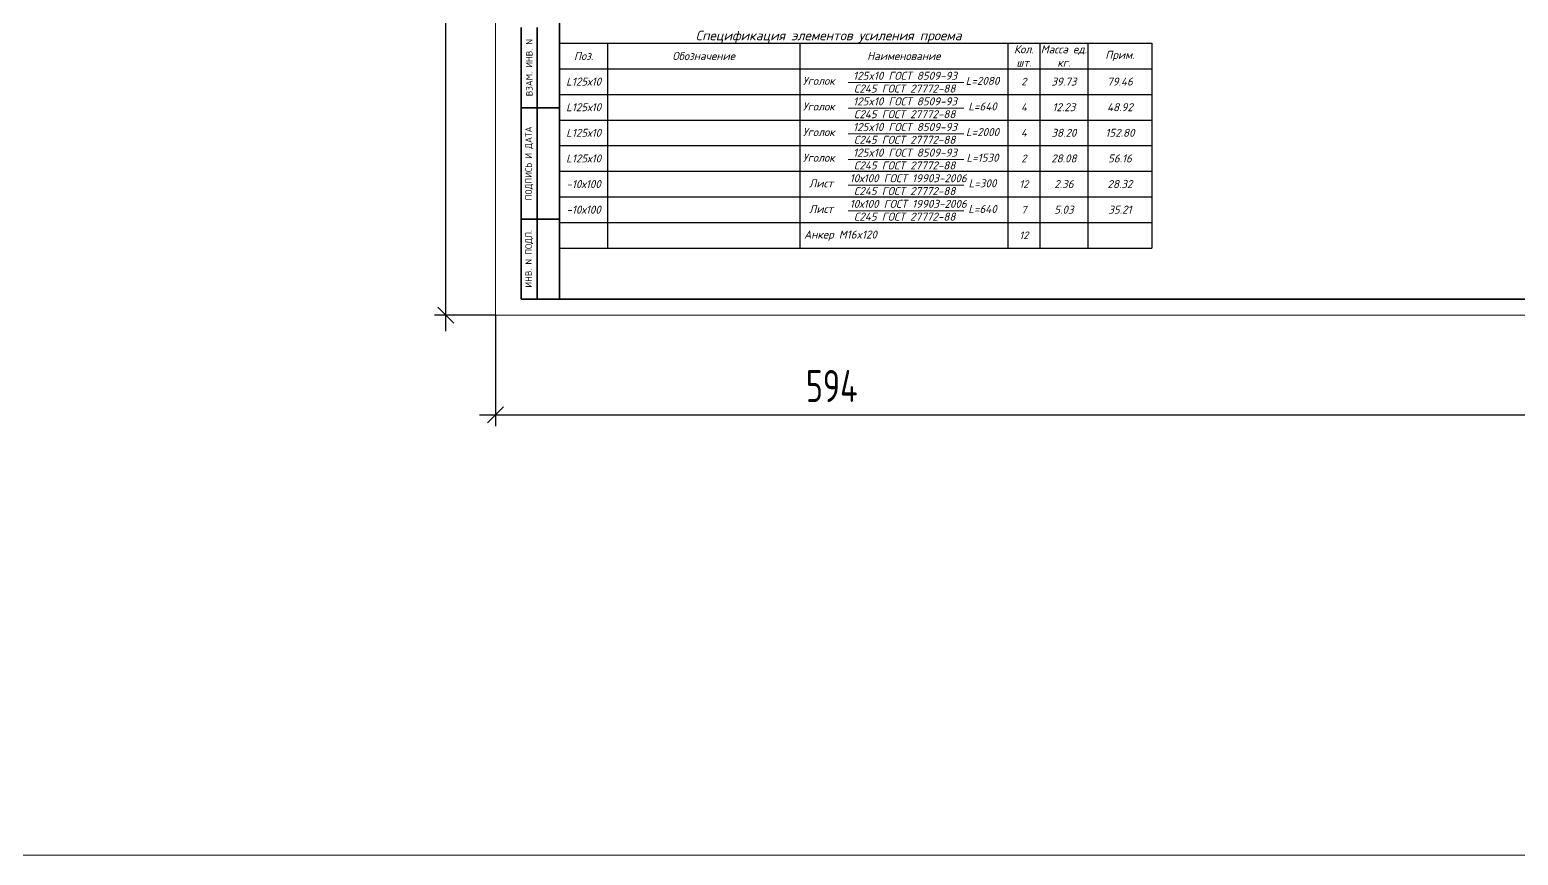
# Model space of a CAD drawing. Header units: millimetres. Extents: x 10124 to 8132345, y -95635 to 1386204.
# Drawn here: x 145103 to 149752, y 17164 to 19742 of the extents above; entities that cross this region are included whole.
import ezdxf
from ezdxf.enums import TextEntityAlignment as Align

# ---------------------------------------------------------------- set-up
doc = ezdxf.new("R2010")
doc.units = ezdxf.units.MM
doc.layers.get('DEFPOINTS').update_dxf_attribs({"color": 1})
doc.layers.add('013', color=7, linetype='Continuous', lineweight=13)
doc.layers.add('ТЕКСТ', color=214, linetype='Continuous', lineweight=20)
doc.styles.add('100', font='isocpeui.ttf', dxfattribs={"height": 250})
doc.styles.add('GOST', font='isocpeur.TTF')
doc.styles.add('БДА100', font='romand.shx', dxfattribs={"width": 0.7})
doc.dimstyles.new('БДА1', dxfattribs={"dimtxt": 2, "dimasz": 1, "dimexe": 0.7, "dimexo": 0, "dimgap": 0.8, "dimtad": 1, "dimdec": 0, "dimrnd": 1, "dimzin": 0, "dimdsep": 46, "dimtxsty": 'БДА100', "dimblk": 'OBLIQUE', "dimcen": 2, "dimdle": 1, "dimadec": 0, "dimazin": 0, "dimtfac": 1, "dimtdec": 0, "dimtmove": 1, "dimatfit": 3, "dimldrblk": 'NONE', "dimfxl": 0.7, "dimtolj": 1, "dimtzin": 0, "dimlwd": -1, "dimlwe": -1, "dimarcsym": 0})

# ---------------------------------------------------------------- blocks, each defined once
blk = doc.blocks.new('_OBLIQUE')
at = {"color": 0, "linetype": 'ByBlock'}
blk.add_line((-0.5, -0.5), (0.5, 0.5), dxfattribs=at)
blk = doc.blocks.new('*D17')
at = {"layer": 'DEFPOINTS', "color": 0, "transparency": 16777216}
for p, q in [((0, 0), (0, -34.62)), ((594, 0), (594, -34.62)), ((-5, -31.12), (599, -31.12))]:
    blk.add_line(p, q, dxfattribs=at)
for p in [(0, 0), (594, 0), (594, -31.12)]:
    blk.add_point(p, dxfattribs=at)
at = {"layer": 'DEFPOINTS', "color": 0, "transparency": 16777216, "xscale": 5, "yscale": 5, "zscale": 5, "rotation": 180}
blk.add_blockref('_OBLIQUE', (0, -31.12), dxfattribs=at)
at = {"layer": 'DEFPOINTS', "color": 0, "transparency": 16777216, "xscale": 5, "yscale": 5, "zscale": 5}
blk.add_blockref('_OBLIQUE', (594, -31.12), dxfattribs=at)
at = {"layer": 'DEFPOINTS', "color": 0, "lineweight": 0, "transparency": 16777216, "insert": (105, -22.12), "char_height": 10, "attachment_point": 5, "style": 'БДА100'}
blk.add_mtext('\\A1;594', dxfattribs=at)
blk = doc.blocks.new('_None')
blk = doc.blocks.new('*D18')
at = {"layer": 'DEFPOINTS', "color": 0, "transparency": 16777216}
for p, q in [((-15.52, -5), (-15.52, 425)), ((0, 420), (-19.02, 420)), ((0, 0), (-19.02, 0))]:
    blk.add_line(p, q, dxfattribs=at)
for p in [(-15.52, 420), (0, 420), (0, 0)]:
    blk.add_point(p, dxfattribs=at)
at = {"layer": 'DEFPOINTS', "color": 0, "transparency": 16777216, "xscale": 5, "yscale": 5, "zscale": 5}
for p, rotation in [((-15.52, 420), 90), ((-15.52, 0), 270)]:
    blk.add_blockref('_OBLIQUE', p, dxfattribs=dict(at, rotation=rotation))
at = {"layer": 'DEFPOINTS', "color": 0, "lineweight": 0, "transparency": 16777216, "insert": (-24.52, 148.5), "char_height": 10, "attachment_point": 5, "rotation": 90, "style": 'БДА100'}
blk.add_mtext('\\A1;420', dxfattribs=at)
blk = doc.blocks.new('*T1348')
at = {"layer": '013', "color": 0, "linetype": 'ByBlock', "lineweight": 30, "ltscale": 100, "transparency": 16777216}
for p, q in [((0, 0), (1850, 0)), ((0, 0), (0, -640)), ((150, 0), (150, -640)), ((750, 0), (750, -640)), ((1400, 0), (1400, -640)), ((1500, 0), (1500, -80)), ((1650, 0), (1650, -80)), ((1850, 0), (1850, -80)), ((0, -80), (1850, -80)), ((1500, -80), (1500, -640)), ((1650, -80), (1650, -640)), ((1850, -80), (1850, -640)), ((0, -160), (1400, -160)), ((1400, -160), (1500, -160)), ((1500, -160), (1650, -160)), ((1650, -160), (1850, -160)), ((0, -240), (1400, -240)), ((1400, -240), (1500, -240)), ((1500, -240), (1650, -240)), ((1650, -240), (1850, -240)), ((0, -320), (1400, -320)), ((1400, -320), (1500, -320)), ((1500, -320), (1650, -320)), ((1650, -320), (1850, -320)), ((0, -400), (1400, -400)), ((1400, -400), (1500, -400)), ((1500, -400), (1650, -400)), ((1650, -400), (1850, -400)), ((0, -480), (1400, -480)), ((1400, -480), (1500, -480)), ((1500, -480), (1650, -480)), ((1650, -480), (1850, -480)), ((0, -560), (1400, -560)), ((1400, -560), (1500, -560)), ((1500, -560), (1650, -560)), ((1650, -560), (1850, -560)), ((0, -640), (1400, -640)), ((1400, -640), (1500, -640)), ((1500, -640), (1650, -640)), ((1650, -640), (1850, -640))]:
    blk.add_line(p, q, dxfattribs=at)
at = {"layer": '013', "color": 0, "lineweight": 30, "ltscale": 100, "transparency": 16777216, "char_height": 25, "attachment_point": 5, "style": '100'}
for s, insert, width in [('Поз.', (75, -40), 149.7), ('Обозначение', (450, -40), 599.7), ('Наименование', (1075, -40), 649.7), ('Кол. шт.', (1450, -40), 99.7), ('Масса ед. кг.', (1575, -40), 149.7), ('Прим.', (1750, -40), 199.7), ('L125х10', (75, -120), 149.7), ('L125х10', (75, -200), 149.7), ('L125х10', (75, -280), 149.7), ('L125х10', (75, -360), 149.7), ('-10х100', (75, -440), 149.7), ('-10х100', (75, -520), 149.7)]:
    blk.add_mtext(s, dxfattribs=dict(at, insert=insert, width=width))
at = {"layer": '013', "color": 140, "lineweight": 30, "ltscale": 100, "transparency": 16777216, "attachment_point": 5, "style": '100'}
for s, insert, char_height, width in [('2', (1450, -120), 24, 70), ('39.73', (1575, -120), 25, 120), ('79.46', (1750, -120), 25, 170), ('4', (1450, -200), 24, 70), ('12.23', (1575, -200), 25, 120), ('48.92', (1750, -200), 25, 170), ('4', (1450, -280), 24, 70), ('38.20', (1575, -280), 25, 120), ('152.80', (1750, -280), 25, 170), ('2', (1450, -360), 24, 70), ('28.08', (1575, -360), 25, 120), ('56.16', (1750, -360), 25, 170), ('12', (1450, -440), 24, 70), ('2.36', (1575, -440), 25, 120), ('28.32', (1750, -440), 25, 170), ('7', (1450, -520), 24, 70), ('5.03', (1575, -520), 25, 120), ('35.21', (1750, -520), 25, 170), ('12', (1450, -600), 24, 70)]:
    blk.add_mtext(s, dxfattribs=dict(at, insert=insert, char_height=char_height, width=width))
blk = doc.blocks.new('*U16')
at = {"color": 44, "lineweight": 20, "ltscale": 10}
for p, q in [((0, 420), (0, 0)), ((0, 0), (594, 0))]:
    blk.add_line(p, q, dxfattribs=at)
at = {"color": 137, "lineweight": 35, "ltscale": 10}
for p, q in [((20, 415), (20, 5)), ((8.04, 89.8), (8.04, 5)), ((13.02, 89.8), (13.02, 5)), ((8.04, 64.8), (20, 64.8)), ((8.04, 30), (20, 30)), ((8.04, 5), (589, 5))]:
    blk.add_line(p, q, dxfattribs=at)
at = {"color": 0, "lineweight": 13, "char_height": 2.0408, "attachment_point": 5, "rotation": 90, "style": 'GOST'}
for s, insert, width in [('ВЗАМ. ИНВ. N', (10.53, 77.3), 25), ('ПОДПИСЬ И ДАТА', (10.53, 47.4), 34.7978), ('ИНВ. N ПОДЛ.', (10.53, 17.6), 24.8009)]:
    blk.add_mtext(s, dxfattribs=dict(at, insert=insert, width=width))
at = {"color": 44, "lineweight": 13, "style": 'GOST', "oblique": 10, "width": 0.8}
for tag in ['ФОРМАТВЕРТ', 'ФОРМАТГОРИЗ']:
    blk.add_attdef(tag, (542.98, 1.6), '', height=2, dxfattribs=at)
at = {"layer": 'DEFPOINTS', "color": 251, "lineweight": 0}
dim = blk.add_linear_dim(base=(-15.52, 420), p1=(0, 0), p2=(0, 420), angle=90, dimstyle='БДА1', override={"dimscale": 5}, dxfattribs=at)
dim.commit()
dim.dimension.update_dxf_attribs({"geometry": '*D18', "text_midpoint": (-15.52, 148.5), "dimtype": 128})
dim = blk.add_linear_dim(base=(594, -31.12), p1=(0, 0), p2=(594, 0), dimstyle='БДА1', override={"dimscale": 5}, dxfattribs=at)
dim.commit()
dim.dimension.update_dxf_attribs({"geometry": '*D17', "text_midpoint": (105, -31.12), "dimtype": 128})

msp = doc.modelspace()

# ---------------------------------------------------------------- linework, layer by layer
at = {"layer": '013', "ltscale": 4}
for p, q in [((147658.81, 19576.973), (148020.154, 19576.973)), ((147658.81, 19496.973), (148020.154, 19496.973)), ((147658.81, 19416.973), (148020.154, 19416.973)), ((147658.81, 19336.973), (148020.154, 19336.973)), ((147658.81, 19256.973), (148020.154, 19256.973)), ((147658.81, 19176.973), (148020.154, 19176.973))]:
    msp.add_line(p, q, dxfattribs=at)
at = {"layer": '013', "ltscale": 100}
msp.add_lwpolyline([(122040.613, 17164.475), (153364.451, 17164.475), (153364.451, 23569.947), (122040.613, 23569.947)], close=True, dxfattribs=at)

# ---------------------------------------------------------------- block references
at = {"xscale": 10, "yscale": 10, "zscale": 10}
msp.add_blockref('*U16', (146557.521, 18850.822), dxfattribs=at)
msp.add_blockref('*T1348', (146757.521, 19700.305))

# ---------------------------------------------------------------- texts
at = {"style": '100'}
for s, p in [('Уголок', (147566.922, 19582.639)), ('125x10 ГОСТ 8509-93', (147836.495, 19598.518)), ('L=2080', (148078.41, 19582.639)), ('С245 ГОСТ 27772-88', (147835.308, 19558.471)), ('125x10 ГОСТ 8509-93', (147836.495, 19518.518)), ('Уголок', (147566.922, 19502.639)), ('С245 ГОСТ 27772-88', (147835.308, 19478.471)), ('L=640', (148078.41, 19502.639)), ('Уголок', (147566.922, 19422.639)), ('125x10 ГОСТ 8509-93', (147836.495, 19438.518)), ('L=2000', (148078.41, 19422.639)), ('С245 ГОСТ 27772-88', (147835.308, 19398.471)), ('Уголок', (147566.922, 19342.639)), ('125x10 ГОСТ 8509-93', (147836.495, 19358.518)), ('L=1530', (148078.41, 19342.639)), ('С245 ГОСТ 27772-88', (147835.308, 19318.471)), ('Лист', (147574.241, 19262.639)), ('10х100 ГОСТ 19903-2006', (147846.217, 19278.518)), ('С245 ГОСТ 27772-88', (147835.308, 19238.471)), ('L=300', (148078.41, 19262.639)), ('10х100 ГОСТ 19903-2006', (147846.217, 19198.518)), ('Лист', (147574.241, 19182.639)), ('С245 ГОСТ 27772-88', (147835.308, 19158.471)), ('L=640', (148078.41, 19182.639)), ('Анкер М16x120 ', (147642.656, 19102.639))]:
    msp.add_text(s, height=25, dxfattribs=at).set_placement(p, align=Align.MIDDLE_CENTER)
at = {"layer": 'ТЕКСТ', "style": '100'}
msp.add_text('Спецификация элементов усиления проема', height=30, dxfattribs=at).set_placement((147182.449, 19709.305))

doc.saveas('drawing.dxf')
